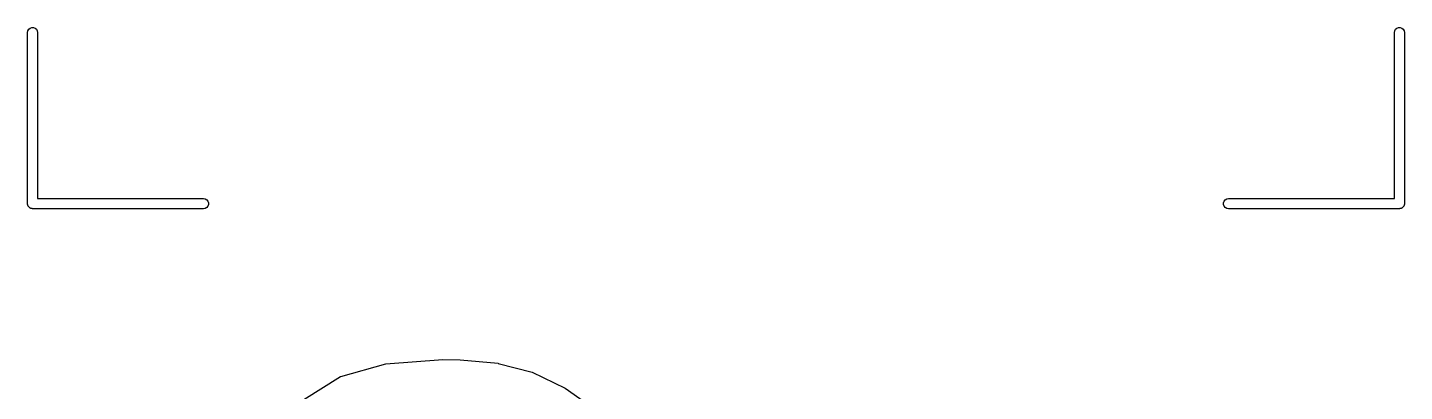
# Model space of a CAD drawing. Extents: x 42 to 258, y -102 to -28.
# Drawn here: x 46.91 to 67.39, y -65.81 to -60.41 of the extents above; entities that cross this region are included whole.
import ezdxf

# ---------------------------------------------------------------- set-up
doc = ezdxf.new("R2010")
doc.units = 0
doc.header["$MEASUREMENT"] = 0
doc.layers.add('BLACK', color=7, linetype='CONTINUOUS')

msp = doc.modelspace()

# ---------------------------------------------------------------- linework, layer by layer
at = {"layer": 'Black'}
for p, q in [((46.915, -60.4838), (46.9195, -60.4581)), ((46.915, -63.0237), (46.915, -60.4838)), ((46.9195, -60.4581), (46.9325, -60.4355)), ((46.9325, -60.4355), (46.9525, -60.4188)), ((46.9525, -60.4188), (46.977, -60.4099)), ((46.977, -60.4099), (47.003, -60.4099)), ((47.003, -60.4099), (47.0275, -60.4188)), ((47.0275, -60.4188), (47.0475, -60.4355)), ((47.0475, -60.4355), (47.0605, -60.4581)), ((47.0605, -60.4581), (47.065, -60.4838)), ((47.065, -60.4838), (47.065, -62.9487)), ((67.235, -60.4838), (67.2395, -60.4581)), ((67.235, -62.9487), (67.235, -60.4838)), ((67.2395, -60.4581), (67.2525, -60.4355)), ((67.2525, -60.4355), (67.2725, -60.4188)), ((67.2725, -60.4188), (67.297, -60.4099)), ((67.297, -60.4099), (67.323, -60.4099)), ((67.323, -60.4099), (67.3475, -60.4188)), ((67.3475, -60.4188), (67.3675, -60.4355)), ((67.3675, -60.4355), (67.3805, -60.4581)), ((67.3805, -60.4581), (67.385, -60.4838)), ((67.385, -60.4838), (67.385, -63.0237)), ((46.9161, -63.0302), (46.915, -63.0237)), ((46.9161, -63.0368), (46.9161, -63.0302)), ((46.9184, -63.0429), (46.9161, -63.0368)), ((46.9195, -63.0494), (46.9184, -63.0429)), ((47.065, -62.9487), (49.53, -62.9487)), ((49.53, -62.9487), (49.5557, -62.9533)), ((49.5557, -62.9533), (49.5782, -62.9663)), ((49.5782, -62.9663), (49.595, -62.9862)), ((49.595, -62.9862), (49.6039, -63.0107)), ((49.6039, -63.0368), (49.595, -63.0612)), ((49.6039, -63.0107), (49.6039, -63.0368)), ((64.6961, -63.0107), (64.705, -62.9862)), ((64.6961, -63.0368), (64.6961, -63.0107)), ((64.705, -63.0612), (64.6961, -63.0368)), ((64.705, -62.9862), (64.7218, -62.9663)), ((64.7218, -62.9663), (64.7443, -62.9533)), ((64.7443, -62.9533), (64.77, -62.9487)), ((64.77, -62.9487), (67.235, -62.9487)), ((67.3816, -63.0429), (67.3805, -63.0494)), ((67.3839, -63.0368), (67.3816, -63.0429)), ((67.385, -63.0237), (67.3839, -63.0302)), ((67.3839, -63.0302), (67.3839, -63.0368)), ((46.9228, -63.0551), (46.9195, -63.0494)), ((46.925, -63.0612), (46.9228, -63.0551)), ((46.9293, -63.0663), (46.925, -63.0612)), ((46.9325, -63.072), (46.9293, -63.0663)), ((46.9376, -63.0762), (46.9325, -63.072)), ((46.9418, -63.0812), (46.9376, -63.0762)), ((46.9475, -63.0845), (46.9418, -63.0812)), ((46.9525, -63.0887), (46.9475, -63.0845)), ((46.9587, -63.0909), (46.9525, -63.0887)), ((46.9643, -63.0942), (46.9587, -63.0909)), ((46.9708, -63.0954), (46.9643, -63.0942)), ((46.977, -63.0976), (46.9708, -63.0954)), ((46.9835, -63.0976), (46.977, -63.0976)), ((46.99, -63.0987), (46.9835, -63.0976)), ((49.53, -63.0987), (46.99, -63.0987)), ((49.5557, -63.0942), (49.53, -63.0987)), ((49.5782, -63.0812), (49.5557, -63.0942)), ((49.595, -63.0612), (49.5782, -63.0812)), ((64.7218, -63.0812), (64.705, -63.0612)), ((64.7443, -63.0942), (64.7218, -63.0812)), ((64.77, -63.0987), (64.7443, -63.0942)), ((67.31, -63.0987), (64.77, -63.0987)), ((67.3165, -63.0976), (67.31, -63.0987)), ((67.323, -63.0976), (67.3165, -63.0976)), ((67.3292, -63.0954), (67.323, -63.0976)), ((67.3357, -63.0942), (67.3292, -63.0954)), ((67.3413, -63.0909), (67.3357, -63.0942)), ((67.3475, -63.0887), (67.3413, -63.0909)), ((67.3525, -63.0845), (67.3475, -63.0887)), ((67.3582, -63.0812), (67.3525, -63.0845)), ((67.3624, -63.0762), (67.3582, -63.0812)), ((67.3675, -63.072), (67.3624, -63.0762)), ((67.3707, -63.0663), (67.3675, -63.072)), ((67.375, -63.0612), (67.3707, -63.0663)), ((67.3772, -63.0551), (67.375, -63.0612)), ((67.3805, -63.0494), (67.3772, -63.0551)), ((51.5706, -65.5896), (52.2409, -65.3999)), ((52.2409, -65.3999), (52.2414, -65.3999)), ((52.2414, -65.3999), (52.2419, -65.3997)), ((52.2419, -65.3997), (53.0899, -65.3393)), ((53.0899, -65.3393), (53.0901, -65.3393)), ((53.0901, -65.3393), (53.0903, -65.3393)), ((53.0903, -65.3393), (53.3477, -65.3427)), ((53.3477, -65.3427), (53.3479, -65.3428)), ((53.3479, -65.3428), (53.3481, -65.3428)), ((53.3481, -65.3428), (53.9114, -65.3944)), ((53.9114, -65.3944), (53.9118, -65.3945)), ((53.9118, -65.3945), (53.9122, -65.3945)), ((53.9122, -65.3945), (54.4174, -65.5264)), ((51.0248, -65.9295), (51.5693, -65.5901)), ((51.5693, -65.5901), (51.57, -65.5899)), ((51.57, -65.5899), (51.5706, -65.5896)), ((54.4174, -65.5264), (54.4178, -65.5266)), ((54.4178, -65.5266), (54.4183, -65.5268)), ((54.4183, -65.5268), (54.9085, -65.7627)), ((54.9085, -65.7627), (54.9088, -65.763)), ((54.9088, -65.763), (54.9092, -65.7631)), ((54.9092, -65.7631), (55.4278, -66.1269))]:
    msp.add_line(p, q, dxfattribs=at)

doc.saveas('drawing.dxf')
